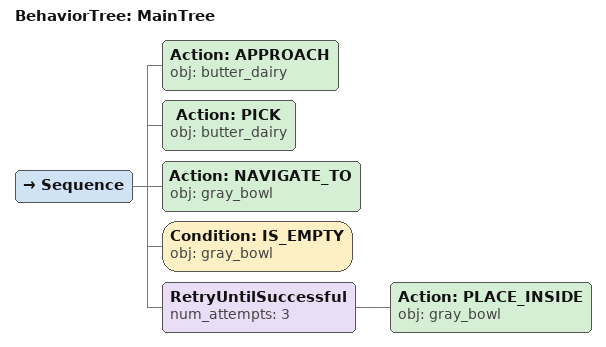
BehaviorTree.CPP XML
<root main_tree_to_execute="MainTree">
  <BehaviorTree ID="MainTree">
    <Sequence>
      <!-- Approach butter_dairy -->
      <Action ID="APPROACH" obj="butter_dairy" />
      <!-- Pick butter_dairy -->
      <Action ID="PICK" obj="butter_dairy" />
      <!-- Navigate to gray_bowl -->
      <Action ID="NAVIGATE_TO" obj="gray_bowl" />
      <!-- Check gray_bowl is empty before PLACE_INSIDE -->
      <Condition ID="IS_EMPTY" obj="gray_bowl" />
      <!-- Retry PLACE_INSIDE gray_bowl up to 3 attempts -->
      <RetryUntilSuccessful num_attempts="3">
        <!-- Place inside gray_bowl -->
        <Action ID="PLACE_INSIDE" obj="gray_bowl" />
      </RetryUntilSuccessful>
    </Sequence>
  </BehaviorTree>
</root>
